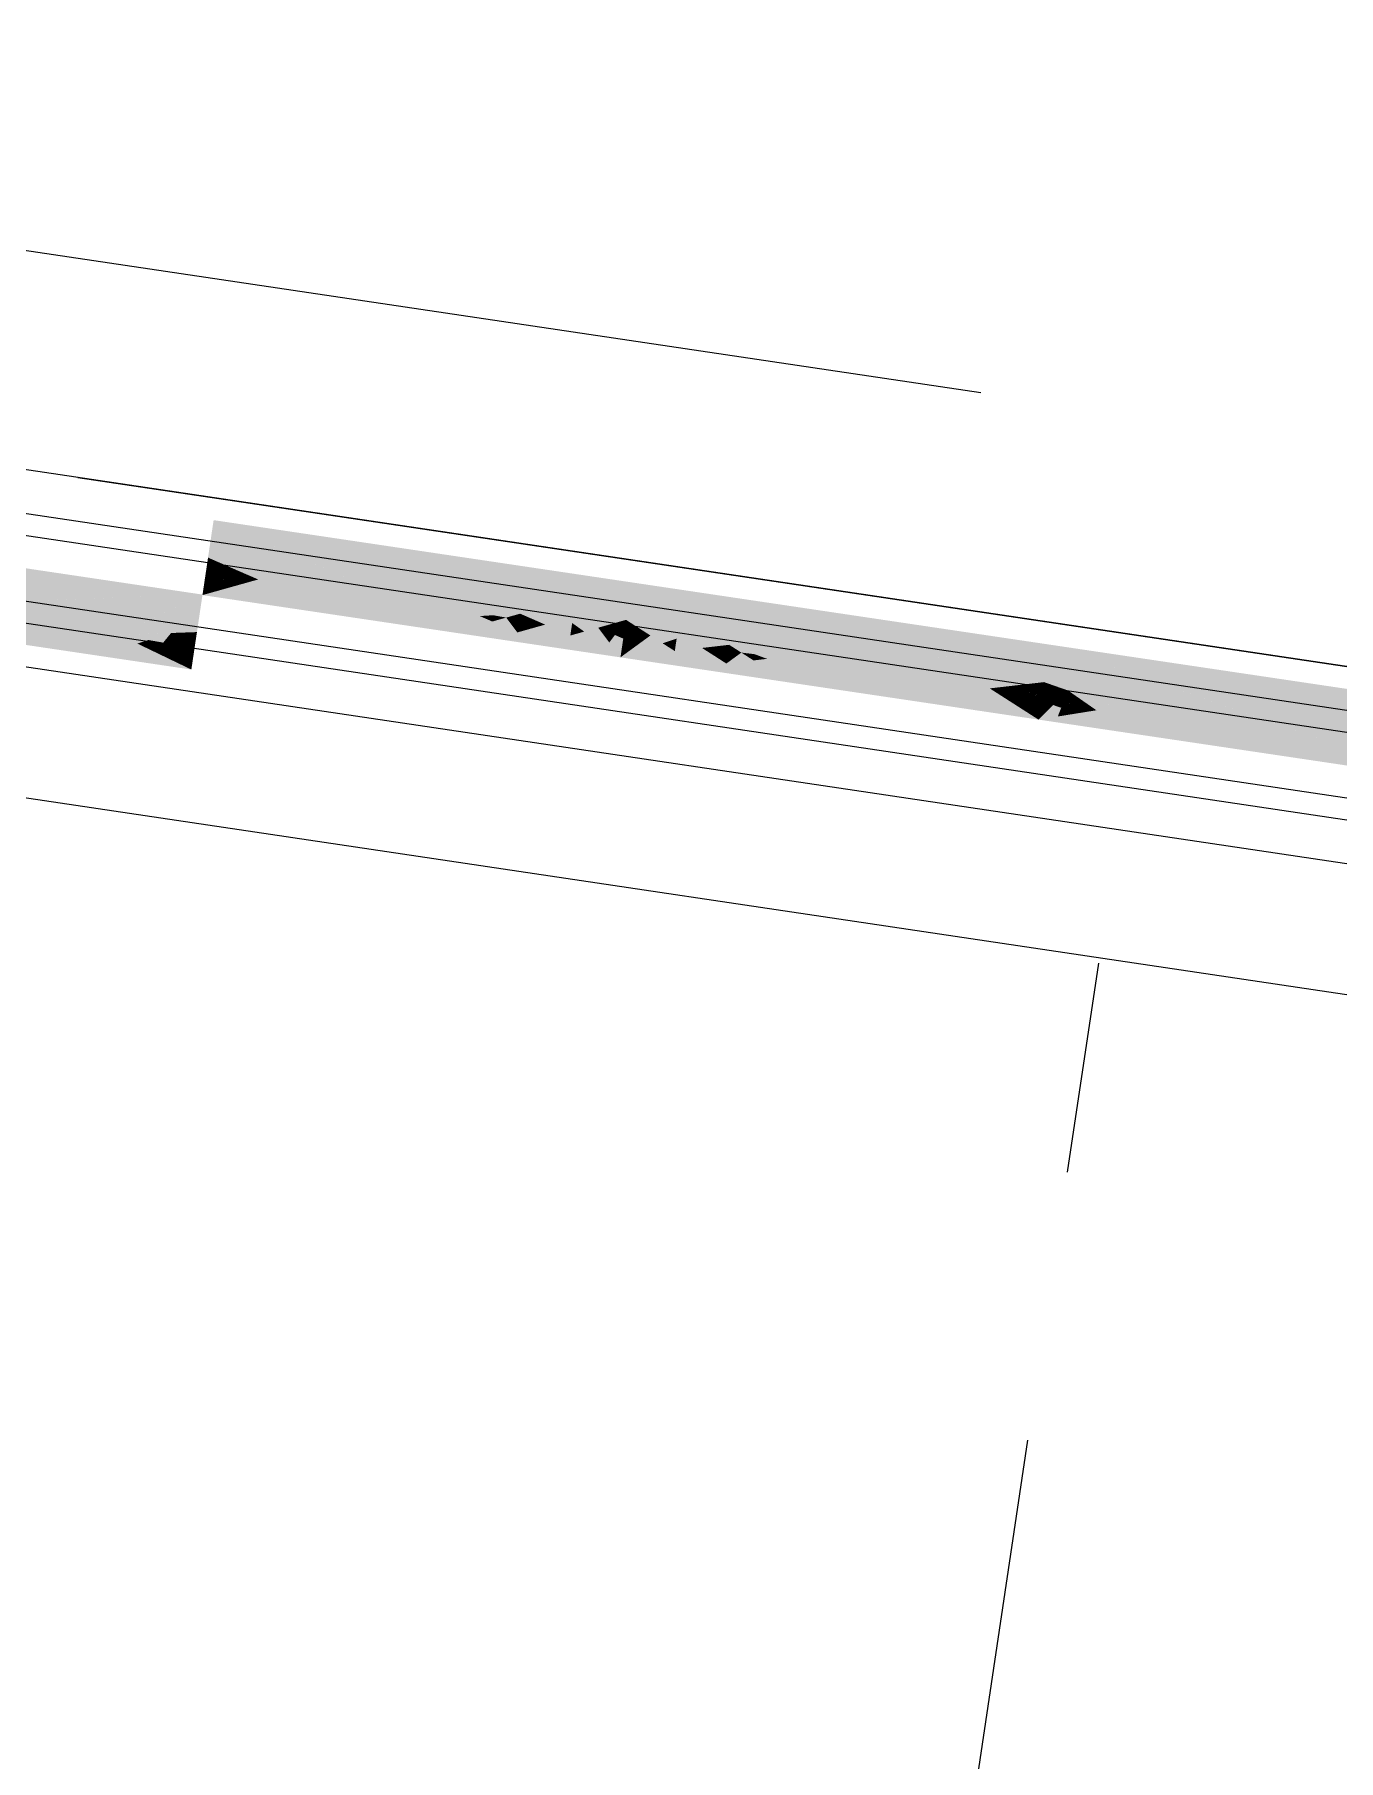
# Model space of a CAD drawing. Header units: millimetres. Extents: x 338 to 506, y 179 to 335.
# Drawn here: x 453.742 to 454.344, y 260.779 to 261.576 of the extents above; entities that cross this region are included whole.
import ezdxf

# ---------------------------------------------------------------- set-up
doc = ezdxf.new("R2010")
doc.units = ezdxf.units.MM
for name, pattern in [('CENTER', [2, 1.25, -0.25, 0.25, -0.25]), ('DASHED2', [0.375, 0.25, -0.125]), ('HIDDEN', [0.375, 0.25, -0.125])]:
    doc.linetypes.add(name, pattern=pattern)
for name, color, linetype in [('EJES_DE_COLUMNA', 255, 'DASHED2'), ('MUROS', 32, 'Continuous'), ('REJAS', 151, 'Continuous'), ('VENTANAS', 144, 'Continuous')]:
    doc.layers.add(name, color=color, linetype=linetype)

# ---------------------------------------------------------------- blocks, each defined once
blk = doc.blocks.new('*U140')
at = {"layer": 'REJAS', "color": 18, "linetype": 'Continuous', "extrusion": (0, 0, -1)}
for points in [[(-2929.0102, 1924.89275), (-2929.0277, 1925.17511), (-2929.0277, 1924.61039)], [(-2929.00145, 1924.75157), (-2928.9927, 1924.61039), (-2928.9927, 1924.89275)], [(-2929.0102, 1924.89275), (-2929.0277, 1924.61039), (-2929.00145, 1924.75157)], [(-2929.00145, 1924.75157), (-2929.00291, 1924.68098), (-2928.99707, 1924.68098)], [(-2929.00801, 1924.71627), (-2929.00291, 1924.68098), (-2929.00145, 1924.75157)], [(-2929.01457, 1924.68098), (-2929.00291, 1924.68098), (-2929.00801, 1924.71627)], [(-2928.99707, 1924.68098), (-2929.00291, 1924.68098), (-2928.9927, 1924.61039)], [(-2928.9927, 1924.61039), (-2929.00291, 1924.68098), (-2929.00364, 1924.64568)], [(-2929.00291, 1924.68098), (-2929.01457, 1924.68098), (-2929.00364, 1924.64568)], [(-2929.01457, 1924.68098), (-2929.0277, 1924.61039), (-2929.00364, 1924.64568)], [(-2929.00364, 1924.64568), (-2929.00327, 1924.63196), (-2929.0009, 1924.63686)], [(-2929.00327, 1924.63196), (-2929.00364, 1924.64568), (-2929.00582, 1924.63392)], [(-2929.00801, 1924.62215), (-2929.00364, 1924.64568), (-2929.01567, 1924.62803)], [(-2929.0009, 1924.63686), (-2929.00327, 1924.63196), (-2928.99817, 1924.62803)], [(-2929.00801, 1924.62215), (-2929.00327, 1924.63196), (-2929.00582, 1924.63392)], [(-2928.99817, 1924.62803), (-2928.99963, 1924.62019), (-2928.99543, 1924.61921)], [(-2928.99817, 1924.62803), (-2929.00327, 1924.63196), (-2929.00309, 1924.62509)], [(-2928.99963, 1924.62019), (-2928.99817, 1924.62803), (-2929.00309, 1924.62509)], [(-2929.00309, 1924.62509), (-2929.00358, 1924.62248), (-2929.00136, 1924.62264)], [(-2929.00309, 1924.62509), (-2929.00327, 1924.63196), (-2929.00801, 1924.62215)], [(-2929.00555, 1924.62362), (-2929.00358, 1924.62248), (-2929.00309, 1924.62509)], [(-2929.0277, 1924.61039), (-2929.00801, 1924.62215), (-2929.01567, 1924.62803)], [(-2928.99543, 1924.61921), (-2928.99963, 1924.62019), (-2928.9927, 1924.61039)], [(-2928.9927, 1924.61039), (-2928.99963, 1924.62019), (-2929.00036, 1924.61627)], [(-2929.00136, 1924.62264), (-2929.00358, 1924.62248), (-2928.99963, 1924.62019)], [(-2928.99963, 1924.62019), (-2929.00358, 1924.62248), (-2929.00382, 1924.62117)], [(-2929.00382, 1924.62117), (-2929.00418, 1924.61921), (-2928.99963, 1924.62019)], [(-2929.00036, 1924.61627), (-2928.99963, 1924.62019), (-2929.00418, 1924.61921)], [(-2929.00227, 1924.61774), (-2929.00358, 1924.61725), (-2929.00036, 1924.61627)], [(-2929.00036, 1924.61627), (-2929.00358, 1924.61725), (-2929.00327, 1924.61627)], [(-2929.00418, 1924.61921), (-2929.00358, 1924.61725), (-2929.00227, 1924.61774)], [(-2929.00358, 1924.61725), (-2929.00619, 1924.61627), (-2929.00327, 1924.61627)], [(-2929.00801, 1924.62215), (-2929.00358, 1924.62248), (-2929.00555, 1924.62362)], [(-2929.00358, 1924.62248), (-2929.00801, 1924.62215), (-2929.00382, 1924.62117)], [(-2929.00519, 1924.61774), (-2929.00358, 1924.61725), (-2929.00418, 1924.61921)], [(-2929.00619, 1924.61627), (-2929.00358, 1924.61725), (-2929.00519, 1924.61774)], [(-2929.00801, 1924.62215), (-2929.00418, 1924.61921), (-2929.00382, 1924.62117)], [(-2929.00801, 1924.62215), (-2929.00619, 1924.61627), (-2929.00418, 1924.61921)], [(-2929.00911, 1924.61627), (-2929.00619, 1924.61627), (-2929.00801, 1924.62215)], [(-2929.0102, 1924.61039), (-2929.00801, 1924.62215), (-2929.0277, 1924.61039)], [(-2928.99653, 1924.61333), (-2929.00109, 1924.61235), (-2928.9927, 1924.61039)], [(-2928.9927, 1924.61039), (-2929.00109, 1924.61235), (-2929.00145, 1924.61039)], [(-2929.00036, 1924.61627), (-2929.00109, 1924.61235), (-2928.99653, 1924.61333)], [(-2929.00036, 1924.61627), (-2929.00312, 1924.61578), (-2929.00159, 1924.61553)], [(-2929.00312, 1924.61578), (-2929.00036, 1924.61627), (-2929.00327, 1924.61627)], [(-2929.00109, 1924.61235), (-2929.00036, 1924.61627), (-2929.00528, 1924.61333)], [(-2929.0102, 1924.61039), (-2929.00109, 1924.61235), (-2929.00528, 1924.61333)], [(-2929.00564, 1924.61137), (-2929.00145, 1924.61039), (-2929.00109, 1924.61235)], [(-2929.0102, 1924.61039), (-2929.00145, 1924.61039), (-2929.00564, 1924.61137)], [(-2929.00159, 1924.61553), (-2929.00312, 1924.61578), (-2929.00282, 1924.6148)], [(-2929.00282, 1924.6148), (-2929.00619, 1924.61627), (-2929.00528, 1924.61333)], [(-2929.00282, 1924.6148), (-2929.00312, 1924.61578), (-2929.0045, 1924.61553)], [(-2929.0045, 1924.61553), (-2929.00312, 1924.61578), (-2929.00619, 1924.61627)], [(-2929.00619, 1924.61627), (-2929.00312, 1924.61578), (-2929.00327, 1924.61627)], [(-2929.00528, 1924.61333), (-2929.00619, 1924.61627), (-2929.0102, 1924.61039)], [(-2929.0102, 1924.61039), (-2929.00619, 1924.61627), (-2929.00911, 1924.61627)]]:
    blk.add_solid(points, dxfattribs=at)
blk = doc.blocks.new('*U141')
at = {"layer": 'REJAS', "color": 18, "linetype": 'Continuous', "extrusion": (0, 0, -1)}
for points in [[(-2929.03621, 1924.51282), (-2929.02746, 1924.41525), (-2929.02746, 1924.61039)], [(-2929.03019, 1924.60429), (-2929.02746, 1924.61039), (-2929.03438, 1924.60361)], [(-2929.02746, 1924.61039), (-2929.03511, 1924.60632), (-2929.03438, 1924.60361)], [(-2929.03129, 1924.60835), (-2929.02746, 1924.61039), (-2929.03584, 1924.60903)], [(-2929.02746, 1924.61039), (-2929.03621, 1924.61039), (-2929.03584, 1924.60903)], [(-2929.03183, 1924.5616), (-2929.02746, 1924.61039), (-2929.03767, 1924.5616)], [(-2929.02746, 1924.61039), (-2929.0384, 1924.58599), (-2929.03767, 1924.5616)], [(-2929.03511, 1924.60632), (-2929.03129, 1924.60835), (-2929.03584, 1924.60903)], [(-2929.03584, 1924.60903), (-2929.04004, 1924.60835), (-2929.03511, 1924.60632)], [(-2929.0404, 1924.60971), (-2929.03584, 1924.60903), (-2929.03621, 1924.61039)], [(-2929.04496, 1924.61039), (-2929.04004, 1924.60835), (-2929.03584, 1924.60903)], [(-2929.04496, 1924.41525), (-2929.03621, 1924.51282), (-2929.06246, 1924.61039)], [(-2929.04496, 1924.61039), (-2929.0404, 1924.60971), (-2929.03621, 1924.61039)], [(-2929.04933, 1924.5616), (-2929.0384, 1924.58599), (-2929.06246, 1924.61039)], [(-2929.04004, 1924.60835), (-2929.04496, 1924.61039), (-2929.04095, 1924.60632)], [(-2929.04496, 1924.61039), (-2929.04386, 1924.60632), (-2929.04095, 1924.60632)], [(-2929.04496, 1924.61039), (-2929.06246, 1924.61039), (-2929.04277, 1924.60226)], [(-2929.06246, 1924.61039), (-2929.05043, 1924.59819), (-2929.04277, 1924.60226)], [(-2929.04496, 1924.41525), (-2929.06246, 1924.61039), (-2929.06246, 1924.22011)], [(-2929.03293, 1924.59819), (-2929.03019, 1924.60429), (-2929.03438, 1924.60361)], [(-2929.03438, 1924.60361), (-2929.03785, 1924.60022), (-2929.03293, 1924.59819)], [(-2929.03511, 1924.60632), (-2929.03894, 1924.60429), (-2929.03438, 1924.60361)], [(-2929.03858, 1924.60293), (-2929.03438, 1924.60361), (-2929.03894, 1924.60429)], [(-2929.03612, 1924.60192), (-2929.03438, 1924.60361), (-2929.03833, 1924.60203)], [(-2929.03438, 1924.60361), (-2929.03858, 1924.60293), (-2929.03833, 1924.60203)], [(-2929.03511, 1924.60632), (-2929.03634, 1924.60683), (-2929.03788, 1924.60666)], [(-2929.03788, 1924.60666), (-2929.03803, 1924.60632), (-2929.03511, 1924.60632)], [(-2929.03703, 1924.6053), (-2929.03511, 1924.60632), (-2929.03833, 1924.60564)], [(-2929.03511, 1924.60632), (-2929.03803, 1924.60632), (-2929.03833, 1924.60564)], [(-2929.03785, 1924.60022), (-2929.03612, 1924.60192), (-2929.03833, 1924.60203)], [(-2929.03634, 1924.60683), (-2929.03758, 1924.60734), (-2929.03788, 1924.60666)], [(-2929.03894, 1924.60429), (-2929.03703, 1924.6053), (-2929.03833, 1924.60564)], [(-2929.03758, 1924.60734), (-2929.04004, 1924.60835), (-2929.04095, 1924.60632)], [(-2929.03758, 1924.60734), (-2929.03926, 1924.60683), (-2929.03788, 1924.60666)], [(-2929.03785, 1924.60022), (-2929.04277, 1924.60226), (-2929.03803, 1924.59548)], [(-2929.04031, 1924.60124), (-2929.03785, 1924.60022), (-2929.03833, 1924.60203)], [(-2929.03926, 1924.60683), (-2929.04095, 1924.60632), (-2929.03788, 1924.60666)], [(-2929.04095, 1924.60632), (-2929.03803, 1924.60632), (-2929.03788, 1924.60666)], [(-2929.03833, 1924.60564), (-2929.03803, 1924.60632), (-2929.04095, 1924.60632)], [(-2929.04277, 1924.60226), (-2929.04058, 1924.59412), (-2929.03803, 1924.59548)], [(-2929.04095, 1924.60632), (-2929.03994, 1924.6053), (-2929.03833, 1924.60564)], [(-2929.03994, 1924.6053), (-2929.03894, 1924.60429), (-2929.03833, 1924.60564)], [(-2929.03833, 1924.60203), (-2929.03858, 1924.60293), (-2929.04277, 1924.60226)], [(-2929.04277, 1924.60226), (-2929.04031, 1924.60124), (-2929.03833, 1924.60203)], [(-2929.04277, 1924.60226), (-2929.05043, 1924.59819), (-2929.0384, 1924.58599)], [(-2929.04277, 1924.60226), (-2929.03858, 1924.60293), (-2929.03894, 1924.60429)], [(-2929.04277, 1924.60226), (-2929.03894, 1924.60429), (-2929.04095, 1924.60632)], [(-2929.04386, 1924.60632), (-2929.04277, 1924.60226), (-2929.04095, 1924.60632)], [(-2929.03293, 1924.59819), (-2929.03785, 1924.60022), (-2929.03803, 1924.59548)], [(-2929.03566, 1924.59209), (-2929.03293, 1924.59819), (-2929.03803, 1924.59548)], [(-2929.0384, 1924.58599), (-2929.03566, 1924.59209), (-2929.03803, 1924.59548)], [(-2929.03803, 1924.59548), (-2929.04058, 1924.59412), (-2929.0384, 1924.58599)], [(-2929.03767, 1924.5616), (-2929.0384, 1924.58599), (-2929.04933, 1924.5616)], [(-2929.03621, 1924.51282), (-2929.03183, 1924.5616), (-2929.03767, 1924.5616)], [(-2929.04277, 1924.53721), (-2929.03621, 1924.51282), (-2929.03767, 1924.5616)], [(-2929.04933, 1924.5616), (-2929.04277, 1924.53721), (-2929.03767, 1924.5616)], [(-2929.0384, 1924.48842), (-2929.03183, 1924.46403), (-2929.03621, 1924.51282)], [(-2929.03675, 1924.48233), (-2929.03803, 1924.47623), (-2929.03511, 1924.47623)], [(-2929.0384, 1924.48842), (-2929.03803, 1924.47623), (-2929.03675, 1924.48233)], [(-2929.03803, 1924.47623), (-2929.0384, 1924.48842), (-2929.03949, 1924.47623)], [(-2929.03785, 1924.47013), (-2929.03183, 1924.46403), (-2929.03511, 1924.47623)], [(-2929.03511, 1924.47623), (-2929.03803, 1924.47623), (-2929.03785, 1924.47013)], [(-2929.03785, 1924.47013), (-2929.03803, 1924.47623), (-2929.04058, 1924.46403)], [(-2929.04058, 1924.46403), (-2929.03803, 1924.47623), (-2929.03949, 1924.47623)], [(-2929.03484, 1924.46708), (-2929.03675, 1924.46607), (-2929.03183, 1924.46403)], [(-2929.03183, 1924.46403), (-2929.03675, 1924.46607), (-2929.03621, 1924.46403)], [(-2929.03785, 1924.47013), (-2929.03675, 1924.46607), (-2929.03484, 1924.46708)], [(-2929.03621, 1924.46403), (-2929.03675, 1924.46607), (-2929.04058, 1924.46403)], [(-2929.03675, 1924.46607), (-2929.03785, 1924.47013), (-2929.03922, 1924.46708)], [(-2929.04058, 1924.46403), (-2929.03675, 1924.46607), (-2929.03922, 1924.46708)], [(-2929.03402, 1924.43964), (-2929.02746, 1924.41525), (-2929.03183, 1924.46403)], [(-2929.03621, 1924.46403), (-2929.03566, 1924.462), (-2929.03183, 1924.46403)], [(-2929.03183, 1924.46403), (-2929.03566, 1924.462), (-2929.0332, 1924.46098)], [(-2929.0373, 1924.45184), (-2929.03402, 1924.43964), (-2929.03183, 1924.46403)], [(-2929.03566, 1924.462), (-2929.03457, 1924.45793), (-2929.0332, 1924.46098)], [(-2929.03457, 1924.45793), (-2929.03566, 1924.462), (-2929.03758, 1924.46098)], [(-2929.03457, 1924.45793), (-2929.03758, 1924.46098), (-2929.03748, 1924.45793)], [(-2929.03593, 1924.45489), (-2929.03457, 1924.45793), (-2929.03748, 1924.45793)], [(-2929.03812, 1924.46302), (-2929.03566, 1924.462), (-2929.03621, 1924.46403)], [(-2929.03812, 1924.46302), (-2929.03758, 1924.46098), (-2929.03566, 1924.462)], [(-2929.0373, 1924.45184), (-2929.03593, 1924.45489), (-2929.03748, 1924.45793)], [(-2929.03812, 1924.46302), (-2929.03621, 1924.46403), (-2929.04058, 1924.46403)], [(-2929.04058, 1924.46403), (-2929.03985, 1924.43964), (-2929.0373, 1924.45184)], [(-2929.03748, 1924.45793), (-2929.03894, 1924.45793), (-2929.0373, 1924.45184)], [(-2929.03758, 1924.46098), (-2929.04058, 1924.46403), (-2929.03748, 1924.45793)], [(-2929.04058, 1924.46403), (-2929.03894, 1924.45793), (-2929.03748, 1924.45793)], [(-2929.04058, 1924.46403), (-2929.03758, 1924.46098), (-2929.03812, 1924.46302)], [(-2929.03985, 1924.43964), (-2929.04058, 1924.46403), (-2929.04277, 1924.43964)], [(-2929.0373, 1924.45184), (-2929.03985, 1924.43964), (-2929.03402, 1924.43964)], [(-2929.03949, 1924.42744), (-2929.02746, 1924.41525), (-2929.03402, 1924.43964)], [(-2929.03402, 1924.43964), (-2929.03985, 1924.43964), (-2929.03675, 1924.43354)], [(-2929.03675, 1924.43354), (-2929.03985, 1924.43964), (-2929.03949, 1924.42744)], [(-2929.03949, 1924.42744), (-2929.03985, 1924.43964), (-2929.04496, 1924.41525)], [(-2929.04496, 1924.41525), (-2929.03985, 1924.43964), (-2929.04277, 1924.43964)], [(-2929.03949, 1924.42744), (-2929.0373, 1924.41931), (-2929.03347, 1924.42135)], [(-2929.0373, 1924.41931), (-2929.03949, 1924.42744), (-2929.04222, 1924.42135)], [(-2929.03347, 1924.42135), (-2929.0373, 1924.41931), (-2929.02746, 1924.41525)], [(-2929.02746, 1924.41525), (-2929.0373, 1924.41931), (-2929.03621, 1924.41525)], [(-2929.03621, 1924.41525), (-2929.0373, 1924.41931), (-2929.04496, 1924.41525)], [(-2929.04496, 1924.41525), (-2929.0373, 1924.41931), (-2929.04222, 1924.42135)], [(-2929.03402, 1924.39086), (-2929.02746, 1924.41525), (-2929.03949, 1924.40305)], [(-2929.03621, 1924.41525), (-2929.0373, 1924.41118), (-2929.02746, 1924.41525)], [(-2929.02746, 1924.41525), (-2929.0373, 1924.41118), (-2929.03347, 1924.40915)], [(-2929.03402, 1924.39086), (-2929.03183, 1924.36646), (-2929.02746, 1924.41525)], [(-2929.03621, 1924.31768), (-2929.02746, 1924.22011), (-2929.02746, 1924.41525)], [(-2929.0373, 1924.41118), (-2929.03949, 1924.40305), (-2929.03347, 1924.40915)], [(-2929.04496, 1924.41525), (-2929.06246, 1924.22011), (-2929.03621, 1924.31768)], [(-2929.04496, 1924.41525), (-2929.0373, 1924.41118), (-2929.03621, 1924.41525)], [(-2929.04222, 1924.40915), (-2929.0373, 1924.41118), (-2929.04496, 1924.41525)], [(-2929.03949, 1924.40305), (-2929.0373, 1924.41118), (-2929.04222, 1924.40915)], [(-2929.03949, 1924.40305), (-2929.04496, 1924.41525), (-2929.03985, 1924.39086)], [(-2929.04496, 1924.41525), (-2929.04277, 1924.39086), (-2929.03985, 1924.39086)], [(-2929.03675, 1924.39695), (-2929.03949, 1924.40305), (-2929.03985, 1924.39086)], [(-2929.03402, 1924.39086), (-2929.03675, 1924.39695), (-2929.03985, 1924.39086)], [(-2929.0373, 1924.37866), (-2929.03183, 1924.36646), (-2929.03402, 1924.39086)], [(-2929.0373, 1924.37866), (-2929.03402, 1924.39086), (-2929.03985, 1924.39086)], [(-2929.04058, 1924.36646), (-2929.0373, 1924.37866), (-2929.03985, 1924.39086)], [(-2929.03985, 1924.39086), (-2929.04277, 1924.39086), (-2929.04058, 1924.36646)], [(-2929.0373, 1924.37866), (-2929.03748, 1924.37256), (-2929.03593, 1924.37561)], [(-2929.03748, 1924.37256), (-2929.0373, 1924.37866), (-2929.03894, 1924.37256)], [(-2929.03183, 1924.36646), (-2929.0332, 1924.36951), (-2929.03566, 1924.3685)], [(-2929.03566, 1924.3685), (-2929.0332, 1924.36951), (-2929.03457, 1924.37256)], [(-2929.03593, 1924.37561), (-2929.03748, 1924.37256), (-2929.03457, 1924.37256)], [(-2929.03457, 1924.37256), (-2929.03748, 1924.37256), (-2929.03758, 1924.36951)], [(-2929.03457, 1924.37256), (-2929.03758, 1924.36951), (-2929.03566, 1924.3685)], [(-2929.03812, 1924.36748), (-2929.03566, 1924.3685), (-2929.03758, 1924.36951)], [(-2929.03758, 1924.36951), (-2929.03748, 1924.37256), (-2929.04058, 1924.36646)], [(-2929.04058, 1924.36646), (-2929.03748, 1924.37256), (-2929.03894, 1924.37256)], [(-2929.04058, 1924.36646), (-2929.03812, 1924.36748), (-2929.03758, 1924.36951)], [(-2929.03621, 1924.36646), (-2929.03183, 1924.36646), (-2929.03566, 1924.3685)], [(-2929.03484, 1924.36341), (-2929.03183, 1924.36646), (-2929.03675, 1924.36443)], [(-2929.03183, 1924.36646), (-2929.03621, 1924.36646), (-2929.03675, 1924.36443)], [(-2929.03785, 1924.36037), (-2929.03511, 1924.35427), (-2929.03183, 1924.36646)], [(-2929.0384, 1924.34207), (-2929.03621, 1924.31768), (-2929.03183, 1924.36646)], [(-2929.03785, 1924.36037), (-2929.03484, 1924.36341), (-2929.03675, 1924.36443)], [(-2929.03812, 1924.36748), (-2929.03621, 1924.36646), (-2929.03566, 1924.3685)], [(-2929.03812, 1924.36748), (-2929.04058, 1924.36646), (-2929.03621, 1924.36646)], [(-2929.03621, 1924.36646), (-2929.04058, 1924.36646), (-2929.03675, 1924.36443)], [(-2929.04058, 1924.36646), (-2929.03922, 1924.36341), (-2929.03675, 1924.36443)], [(-2929.03675, 1924.36443), (-2929.03922, 1924.36341), (-2929.03785, 1924.36037)], [(-2929.03785, 1924.36037), (-2929.04058, 1924.36646), (-2929.03803, 1924.35427)], [(-2929.04058, 1924.36646), (-2929.03949, 1924.35427), (-2929.03803, 1924.35427)], [(-2929.03511, 1924.35427), (-2929.03785, 1924.36037), (-2929.03803, 1924.35427)], [(-2929.03675, 1924.34817), (-2929.03511, 1924.35427), (-2929.03803, 1924.35427)], [(-2929.0384, 1924.34207), (-2929.03675, 1924.34817), (-2929.03803, 1924.35427)], [(-2929.03803, 1924.35427), (-2929.03949, 1924.35427), (-2929.0384, 1924.34207)], [(-2929.03621, 1924.31768), (-2929.03767, 1924.26889), (-2929.03183, 1924.26889)], [(-2929.04277, 1924.29329), (-2929.03767, 1924.26889), (-2929.03621, 1924.31768)], [(-2929.04933, 1924.26889), (-2929.03767, 1924.26889), (-2929.04277, 1924.29329)], [(-2929.03183, 1924.26889), (-2929.03767, 1924.26889), (-2929.02746, 1924.22011)], [(-2929.02746, 1924.22011), (-2929.03767, 1924.26889), (-2929.0384, 1924.2445)], [(-2929.03767, 1924.26889), (-2929.04933, 1924.26889), (-2929.0384, 1924.2445)], [(-2929.04933, 1924.26889), (-2929.06246, 1924.22011), (-2929.0384, 1924.2445)], [(-2929.0384, 1924.2445), (-2929.03803, 1924.23502), (-2929.03566, 1924.2384)], [(-2929.03803, 1924.23502), (-2929.0384, 1924.2445), (-2929.04058, 1924.23637)], [(-2929.04277, 1924.22824), (-2929.0384, 1924.2445), (-2929.05043, 1924.23231)], [(-2929.03566, 1924.2384), (-2929.03803, 1924.23502), (-2929.03293, 1924.23231)], [(-2929.03293, 1924.23231), (-2929.03803, 1924.23502), (-2929.03785, 1924.23027)], [(-2929.03785, 1924.23027), (-2929.03803, 1924.23502), (-2929.04277, 1924.22824)], [(-2929.04277, 1924.22824), (-2929.03803, 1924.23502), (-2929.04058, 1924.23637)], [(-2929.03019, 1924.22621), (-2929.03438, 1924.22689), (-2929.02746, 1924.22011)], [(-2929.02746, 1924.22011), (-2929.03438, 1924.22689), (-2929.03511, 1924.22417)], [(-2929.03293, 1924.23231), (-2929.03438, 1924.22689), (-2929.03019, 1924.22621)], [(-2929.03438, 1924.22689), (-2929.03293, 1924.23231), (-2929.03785, 1924.23027)], [(-2929.03612, 1924.22858), (-2929.03833, 1924.22847), (-2929.03438, 1924.22689)], [(-2929.03438, 1924.22689), (-2929.03833, 1924.22847), (-2929.03858, 1924.22756)], [(-2929.03858, 1924.22756), (-2929.03894, 1924.22621), (-2929.03438, 1924.22689)], [(-2929.03511, 1924.22417), (-2929.03438, 1924.22689), (-2929.03894, 1924.22621)], [(-2929.03785, 1924.23027), (-2929.03833, 1924.22847), (-2929.03612, 1924.22858)], [(-2929.03894, 1924.22621), (-2929.03833, 1924.22485), (-2929.03703, 1924.22519)], [(-2929.04031, 1924.22926), (-2929.03833, 1924.22847), (-2929.03785, 1924.23027)], [(-2929.04277, 1924.22824), (-2929.03833, 1924.22847), (-2929.04031, 1924.22926)], [(-2929.03833, 1924.22847), (-2929.04277, 1924.22824), (-2929.03858, 1924.22756)], [(-2929.03994, 1924.22519), (-2929.03833, 1924.22485), (-2929.03894, 1924.22621)], [(-2929.04277, 1924.22824), (-2929.03894, 1924.22621), (-2929.03858, 1924.22756)], [(-2929.04277, 1924.22824), (-2929.04095, 1924.22417), (-2929.03894, 1924.22621)], [(-2929.04386, 1924.22417), (-2929.04095, 1924.22417), (-2929.04277, 1924.22824)], [(-2929.06246, 1924.22011), (-2929.04277, 1924.22824), (-2929.05043, 1924.23231)], [(-2929.04496, 1924.22011), (-2929.04277, 1924.22824), (-2929.06246, 1924.22011)], [(-2929.03129, 1924.22214), (-2929.03584, 1924.22146), (-2929.02746, 1924.22011)], [(-2929.02746, 1924.22011), (-2929.03584, 1924.22146), (-2929.03621, 1924.22011)], [(-2929.03621, 1924.08228), (-2929.02746, 1923.94445), (-2929.02746, 1924.22011)], [(-2929.03019, 1924.2115), (-2929.02746, 1924.22011), (-2929.03438, 1924.21054)], [(-2929.02746, 1924.22011), (-2929.03511, 1924.21437), (-2929.03438, 1924.21054)], [(-2929.03129, 1924.21724), (-2929.02746, 1924.22011), (-2929.03584, 1924.2182)], [(-2929.02746, 1924.22011), (-2929.03621, 1924.22011), (-2929.03584, 1924.2182)], [(-2929.03183, 1924.15119), (-2929.02746, 1924.22011), (-2929.03767, 1924.15119)], [(-2929.02746, 1924.22011), (-2929.0384, 1924.18565), (-2929.03767, 1924.15119)], [(-2929.03511, 1924.22417), (-2929.03584, 1924.22146), (-2929.03129, 1924.22214)], [(-2929.03511, 1924.21437), (-2929.03129, 1924.21724), (-2929.03584, 1924.2182)], [(-2929.03703, 1924.22519), (-2929.03833, 1924.22485), (-2929.03511, 1924.22417)], [(-2929.03511, 1924.22417), (-2929.03833, 1924.22485), (-2929.03803, 1924.22417)], [(-2929.03511, 1924.22417), (-2929.03788, 1924.22384), (-2929.03634, 1924.22367)], [(-2929.03788, 1924.22384), (-2929.03511, 1924.22417), (-2929.03803, 1924.22417)], [(-2929.03584, 1924.22146), (-2929.03511, 1924.22417), (-2929.04004, 1924.22214)], [(-2929.03584, 1924.2182), (-2929.04004, 1924.21724), (-2929.03511, 1924.21437)], [(-2929.04496, 1924.22011), (-2929.03584, 1924.22146), (-2929.04004, 1924.22214)], [(-2929.0404, 1924.22079), (-2929.03621, 1924.22011), (-2929.03584, 1924.22146)], [(-2929.0404, 1924.21915), (-2929.03584, 1924.2182), (-2929.03621, 1924.22011)], [(-2929.04496, 1924.22011), (-2929.04004, 1924.21724), (-2929.03584, 1924.2182)], [(-2929.04496, 1924.22011), (-2929.03621, 1924.22011), (-2929.0404, 1924.22079)], [(-2929.04496, 1923.94445), (-2929.03621, 1924.08228), (-2929.06246, 1924.22011)], [(-2929.04496, 1924.22011), (-2929.0404, 1924.21915), (-2929.03621, 1924.22011)], [(-2929.03634, 1924.22367), (-2929.03788, 1924.22384), (-2929.03758, 1924.22316)], [(-2929.03758, 1924.22316), (-2929.04095, 1924.22417), (-2929.04004, 1924.22214)], [(-2929.03758, 1924.22316), (-2929.03788, 1924.22384), (-2929.03926, 1924.22367)], [(-2929.03926, 1924.22367), (-2929.03788, 1924.22384), (-2929.04095, 1924.22417)], [(-2929.04095, 1924.22417), (-2929.03788, 1924.22384), (-2929.03803, 1924.22417)], [(-2929.03833, 1924.22485), (-2929.04095, 1924.22417), (-2929.03803, 1924.22417)], [(-2929.04095, 1924.22417), (-2929.03833, 1924.22485), (-2929.03994, 1924.22519)], [(-2929.04933, 1924.15119), (-2929.0384, 1924.18565), (-2929.06246, 1924.22011)], [(-2929.04004, 1924.22214), (-2929.04095, 1924.22417), (-2929.04496, 1924.22011)], [(-2929.04004, 1924.21724), (-2929.04496, 1924.22011), (-2929.04095, 1924.21437)], [(-2929.04496, 1924.22011), (-2929.04095, 1924.22417), (-2929.04386, 1924.22417)], [(-2929.04496, 1924.22011), (-2929.04386, 1924.21437), (-2929.04095, 1924.21437)], [(-2929.04496, 1924.22011), (-2929.06246, 1924.22011), (-2929.04277, 1924.20862)], [(-2929.06246, 1924.22011), (-2929.05043, 1924.20288), (-2929.04277, 1924.20862)], [(-2929.04496, 1923.94445), (-2929.06246, 1924.22011), (-2929.06246, 1923.66879)], [(-2929.03293, 1924.20288), (-2929.03019, 1924.2115), (-2929.03438, 1924.21054)], [(-2929.03438, 1924.21054), (-2929.03785, 1924.20575), (-2929.03293, 1924.20288)], [(-2929.03511, 1924.21437), (-2929.03894, 1924.2115), (-2929.03438, 1924.21054)], [(-2929.03858, 1924.20958), (-2929.03438, 1924.21054), (-2929.03894, 1924.2115)], [(-2929.03612, 1924.20815), (-2929.03438, 1924.21054), (-2929.03833, 1924.2083)], [(-2929.03438, 1924.21054), (-2929.03858, 1924.20958), (-2929.03833, 1924.2083)], [(-2929.03511, 1924.21437), (-2929.03634, 1924.21508), (-2929.03788, 1924.21485)], [(-2929.03788, 1924.21485), (-2929.03803, 1924.21437), (-2929.03511, 1924.21437)], [(-2929.03703, 1924.21293), (-2929.03511, 1924.21437), (-2929.03833, 1924.21341)], [(-2929.03511, 1924.21437), (-2929.03803, 1924.21437), (-2929.03833, 1924.21341)], [(-2929.03634, 1924.21508), (-2929.03758, 1924.2158), (-2929.03788, 1924.21485)], [(-2929.03894, 1924.2115), (-2929.03703, 1924.21293), (-2929.03833, 1924.21341)], [(-2929.03758, 1924.2158), (-2929.04004, 1924.21724), (-2929.04095, 1924.21437)], [(-2929.03758, 1924.2158), (-2929.03926, 1924.21508), (-2929.03788, 1924.21485)], [(-2929.03926, 1924.21508), (-2929.04095, 1924.21437), (-2929.03788, 1924.21485)], [(-2929.04095, 1924.21437), (-2929.03803, 1924.21437), (-2929.03788, 1924.21485)], [(-2929.03833, 1924.21341), (-2929.03803, 1924.21437), (-2929.04095, 1924.21437)], [(-2929.04095, 1924.21437), (-2929.03994, 1924.21293), (-2929.03833, 1924.21341)], [(-2929.03994, 1924.21293), (-2929.03894, 1924.2115), (-2929.03833, 1924.21341)], [(-2929.04277, 1924.20862), (-2929.03858, 1924.20958), (-2929.03894, 1924.2115)], [(-2929.04277, 1924.20862), (-2929.03894, 1924.2115), (-2929.04095, 1924.21437)], [(-2929.04386, 1924.21437), (-2929.04277, 1924.20862), (-2929.04095, 1924.21437)], [(-2929.03293, 1924.20288), (-2929.03785, 1924.20575), (-2929.03803, 1924.19905)], [(-2929.03566, 1924.19427), (-2929.03293, 1924.20288), (-2929.03803, 1924.19905)], [(-2929.03785, 1924.20575), (-2929.03612, 1924.20815), (-2929.03833, 1924.2083)], [(-2929.03785, 1924.20575), (-2929.04277, 1924.20862), (-2929.03803, 1924.19905)], [(-2929.04031, 1924.20719), (-2929.03785, 1924.20575), (-2929.03833, 1924.2083)], [(-2929.04277, 1924.20862), (-2929.04058, 1924.19714), (-2929.03803, 1924.19905)], [(-2929.03833, 1924.2083), (-2929.03858, 1924.20958), (-2929.04277, 1924.20862)], [(-2929.04277, 1924.20862), (-2929.04031, 1924.20719), (-2929.03833, 1924.2083)], [(-2929.04277, 1924.20862), (-2929.05043, 1924.20288), (-2929.0384, 1924.18565)], [(-2929.0384, 1924.18565), (-2929.03566, 1924.19427), (-2929.03803, 1924.19905)], [(-2929.03803, 1924.19905), (-2929.04058, 1924.19714), (-2929.0384, 1924.18565)], [(-2929.03767, 1924.15119), (-2929.0384, 1924.18565), (-2929.04933, 1924.15119)], [(-2929.03621, 1924.08228), (-2929.03183, 1924.15119), (-2929.03767, 1924.15119)], [(-2929.04277, 1924.11674), (-2929.03621, 1924.08228), (-2929.03767, 1924.15119)], [(-2929.04933, 1924.15119), (-2929.04277, 1924.11674), (-2929.03767, 1924.15119)], [(-2929.0384, 1924.04782), (-2929.03183, 1924.01336), (-2929.03621, 1924.08228)]]:
    blk.add_solid(points, dxfattribs=at)
blk = doc.blocks.new('LATERAL_IZQUIERDA')
at = {"color": 32}
blk.add_line((2929.0727, 1924.67534), (2929.0727, 1923.64534), dxfattribs=at)
at = {"layer": 'REJAS', "color": 30}
blk.add_line((2928.9227, 1923.64534), (2928.9227, 1929.25534), dxfattribs=at)
at = {"layer": 'REJAS', "color": 18}
for p, q in [((2928.9827, 1925.50014), (2928.9827, 1923.64754)), ((2929.0727, 1923.64754), (2929.0727, 1925.50014)), ((2929.0427, 1925.47889), (2929.0427, 1923.66879)), ((2929.0527, 1925.47889), (2929.0527, 1923.66879)), ((2929.0027, 1925.45389), (2929.0027, 1923.66879)), ((2929.0127, 1925.45389), (2929.0127, 1923.66879)), ((2929.0727, 1924.44889), (2929.0727, 1924.49889))]:
    blk.add_line(p, q, dxfattribs=at)
at = {"layer": 'REJAS', "color": 18, "linetype": 'Continuous'}
for name in ['*U140', '*U141']:
    blk.add_blockref(name, (0, 0), dxfattribs=at)
blk = doc.blocks.new('EJES_ESTRUCTURALES')
at = {"layer": 'EJES_DE_COLUMNA', "color": 9, "linetype": 'CENTER'}
blk.add_line((719.02721, 131.2663), (719.02721, 199.7363), dxfattribs=at)
blk = doc.blocks.new('A$C7152A42C')
at = {"layer": 'MUROS', "linetype": 'HIDDEN'}
blk.add_lwpolyline([(87.55383, 97.28772), (84.08127, 97.28772), (84.08127, 43.88841), (87.55383, 43.88841)], dxfattribs=at)
at = {"layer": 'EJES_DE_COLUMNA'}
blk.add_blockref('EJES_ESTRUCTURALES', (-631.22088, -95.28525), dxfattribs=at)
at = {"layer": 'VENTANAS', "color": 4}
blk.add_blockref('LATERAL_IZQUIERDA', (-2841.36643, -1880.28762), dxfattribs=at)

msp = doc.modelspace()

# ---------------------------------------------------------------- block references
at = {"layer": 'MUROS', "color": 32, "rotation": 81.53046525965426}
msp.add_blockref('A$C7152A42C', (484.74824, 168.08442), dxfattribs=at)

doc.saveas('drawing.dxf')
